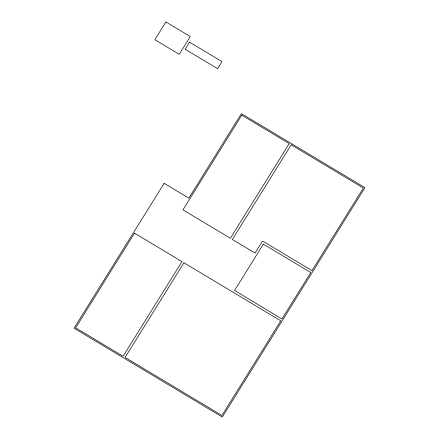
<?xml version="1.0" encoding="UTF-8"?>
<svg xmlns="http://www.w3.org/2000/svg" width="439" height="439" viewBox="0 0 439 439"><rect width="100%" height="100%" fill="white"/><g stroke="black" fill="none" stroke-linecap="round" stroke-linejoin="round"><path stroke-width="0.66" d="M165.909 21.95L154.874 39.697L179.249 54.304L190.285 36.558L165.909 21.95M189.549 42.166L185.159 49.228L217.59 68.66L221.98 61.603L189.549 42.166M164.137 183.326L74.054 328.202L222.315 417.05L364.946 187.667L241.395 113.624L188.847 198.137L164.137 183.326M134.521 233.169L75.662 327.818L123.107 356.248L181.96 261.6L134.521 233.169M241.79 115.194L182.937 209.842L230.382 238.278L289.235 143.624L241.79 115.194M183.941 262.785L125.088 357.434L221.931 415.47L280.784 320.821L183.941 262.785M291.211 144.81L232.357 239.458L255.092 253.083L262.253 241.571L263.17 241.357L311.997 270.616L363.344 188.035L291.211 144.81M263.373 244.128L234.58 290.437L281.92 318.994L310.801 272.548L263.373 244.128"/></g></svg>
